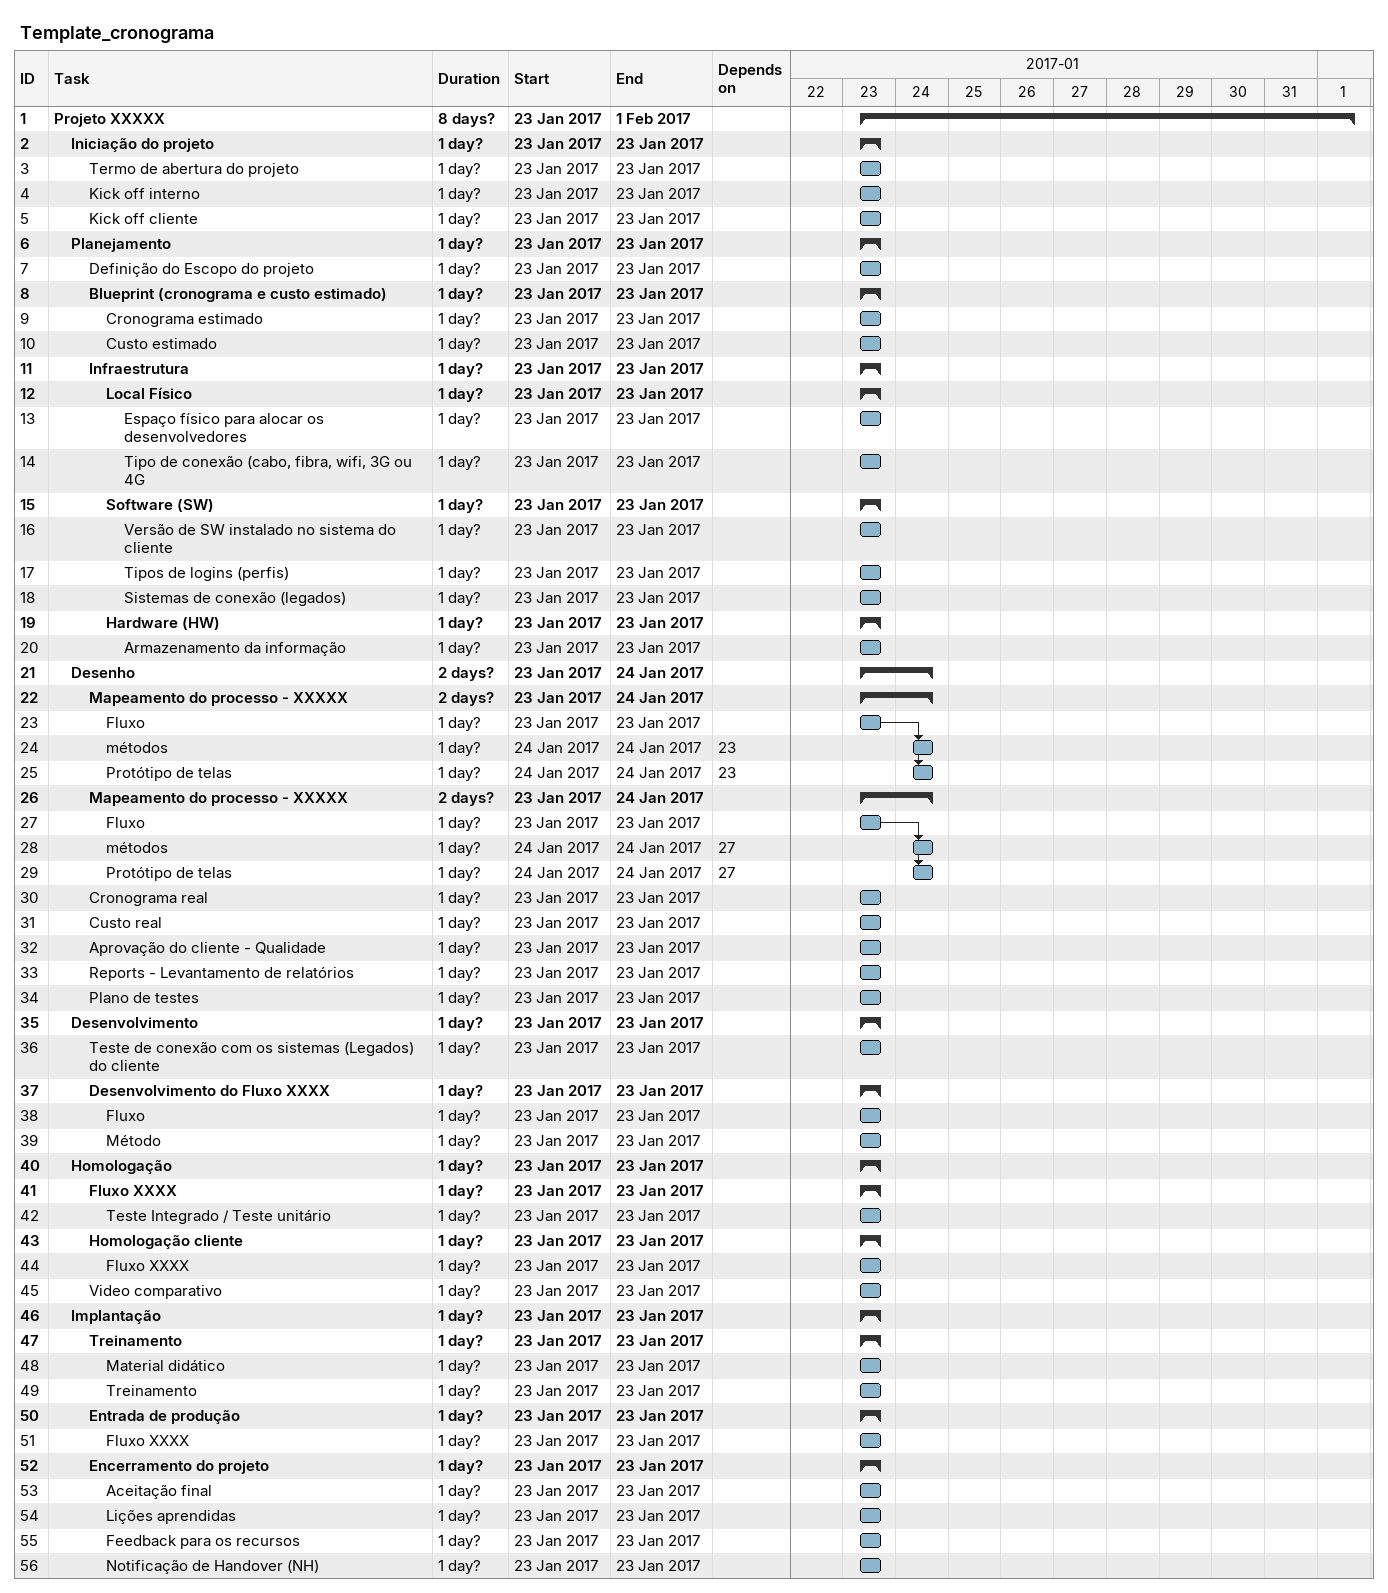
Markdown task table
Template_cronograma

| ID | Level | Task | Duration | Start | Finish | Predecessors |
|---|---|---|---|---|---|---|
| 1 | 1 | **Projeto XXXXX** | 8d? | 2017-01-23 | 2017-02-01 |  |
| 2 | 2 | **Iniciação do projeto** | 1d? | 2017-01-23 | 2017-01-23 |  |
| 3 | 3 | Termo de abertura do projeto | 1d? | 2017-01-23 | 2017-01-23 |  |
| 4 | 3 | Kick off interno | 1d? | 2017-01-23 | 2017-01-23 |  |
| 5 | 3 | Kick off cliente | 1d? | 2017-01-23 | 2017-01-23 |  |
| 6 | 2 | **Planejamento** | 1d? | 2017-01-23 | 2017-01-23 |  |
| 7 | 3 | Definição do Escopo do projeto | 1d? | 2017-01-23 | 2017-01-23 |  |
| 8 | 3 | **Blueprint (cronograma e custo estimado)** | 1d? | 2017-01-23 | 2017-01-23 |  |
| 9 | 4 | Cronograma estimado | 1d? | 2017-01-23 | 2017-01-23 |  |
| 10 | 4 | Custo estimado | 1d? | 2017-01-23 | 2017-01-23 |  |
| 11 | 3 | **Infraestrutura** | 1d? | 2017-01-23 | 2017-01-23 |  |
| 12 | 4 | **Local Físico** | 1d? | 2017-01-23 | 2017-01-23 |  |
| 13 | 5 | Espaço físico para alocar os desenvolvedores | 1d? | 2017-01-23 | 2017-01-23 |  |
| 14 | 5 | Tipo de conexão (cabo, fibra, wifi, 3G ou 4G | 1d? | 2017-01-23 | 2017-01-23 |  |
| 15 | 4 | **Software (SW)** | 1d? | 2017-01-23 | 2017-01-23 |  |
| 16 | 5 | Versão de SW instalado no sistema do cliente | 1d? | 2017-01-23 | 2017-01-23 |  |
| 17 | 5 | Tipos de logins (perfis) | 1d? | 2017-01-23 | 2017-01-23 |  |
| 18 | 5 | Sistemas de conexão (legados) | 1d? | 2017-01-23 | 2017-01-23 |  |
| 19 | 4 | **Hardware (HW)** | 1d? | 2017-01-23 | 2017-01-23 |  |
| 20 | 5 | Armazenamento da informação | 1d? | 2017-01-23 | 2017-01-23 |  |
| 21 | 2 | **Desenho** | 2d? | 2017-01-23 | 2017-01-24 |  |
| 22 | 3 | **Mapeamento do processo - XXXXX** | 2d? | 2017-01-23 | 2017-01-24 |  |
| 23 | 4 | Fluxo | 1d? | 2017-01-23 | 2017-01-23 |  |
| 24 | 4 | métodos | 1d? | 2017-01-24 | 2017-01-24 | 23 |
| 25 | 4 | Protótipo de telas | 1d? | 2017-01-24 | 2017-01-24 | 23 |
| 26 | 3 | **Mapeamento do processo - XXXXX** | 2d? | 2017-01-23 | 2017-01-24 |  |
| 27 | 4 | Fluxo | 1d? | 2017-01-23 | 2017-01-23 |  |
| 28 | 4 | métodos | 1d? | 2017-01-24 | 2017-01-24 | 27 |
| 29 | 4 | Protótipo de telas | 1d? | 2017-01-24 | 2017-01-24 | 27 |
| 30 | 3 | Cronograma real | 1d? | 2017-01-23 | 2017-01-23 |  |
| 31 | 3 | Custo real | 1d? | 2017-01-23 | 2017-01-23 |  |
| 32 | 3 | Aprovação do cliente - Qualidade | 1d? | 2017-01-23 | 2017-01-23 |  |
| 33 | 3 | Reports - Levantamento de relatórios | 1d? | 2017-01-23 | 2017-01-23 |  |
| 34 | 3 | Plano de testes | 1d? | 2017-01-23 | 2017-01-23 |  |
| 35 | 2 | **Desenvolvimento** | 1d? | 2017-01-23 | 2017-01-23 |  |
| 36 | 3 | Teste de conexão com os sistemas (Legados) do cliente | 1d? | 2017-01-23 | 2017-01-23 |  |
| 37 | 3 | **Desenvolvimento do Fluxo XXXX** | 1d? | 2017-01-23 | 2017-01-23 |  |
| 38 | 4 | Fluxo | 1d? | 2017-01-23 | 2017-01-23 |  |
| 39 | 4 | Método | 1d? | 2017-01-23 | 2017-01-23 |  |
| 40 | 2 | **Homologação** | 1d? | 2017-01-23 | 2017-01-23 |  |
| 41 | 3 | **Fluxo XXXX** | 1d? | 2017-01-23 | 2017-01-23 |  |
| 42 | 4 | Teste Integrado / Teste unitário | 1d? | 2017-01-23 | 2017-01-23 |  |
| 43 | 3 | **Homologação cliente** | 1d? | 2017-01-23 | 2017-01-23 |  |
| 44 | 4 | Fluxo XXXX | 1d? | 2017-01-23 | 2017-01-23 |  |
| 45 | 3 | Video comparativo | 1d? | 2017-01-23 | 2017-01-23 |  |
| 46 | 2 | **Implantação** | 1d? | 2017-01-23 | 2017-01-23 |  |
| 47 | 3 | **Treinamento** | 1d? | 2017-01-23 | 2017-01-23 |  |
| 48 | 4 | Material didático | 1d? | 2017-01-23 | 2017-01-23 |  |
| 49 | 4 | Treinamento | 1d? | 2017-01-23 | 2017-01-23 |  |
| 50 | 3 | **Entrada de produção** | 1d? | 2017-01-23 | 2017-01-23 |  |
| 51 | 4 | Fluxo XXXX | 1d? | 2017-01-23 | 2017-01-23 |  |
| 52 | 3 | **Encerramento do projeto** | 1d? | 2017-01-23 | 2017-01-23 |  |
| 53 | 4 | Aceitação final | 1d? | 2017-01-23 | 2017-01-23 |  |
| 54 | 4 | Lições aprendidas | 1d? | 2017-01-23 | 2017-01-23 |  |
| 55 | 4 | Feedback para os recursos | 1d? | 2017-01-23 | 2017-01-23 |  |
| 56 | 4 | Notificação de Handover (NH) | 1d? | 2017-01-23 | 2017-01-23 |  |
